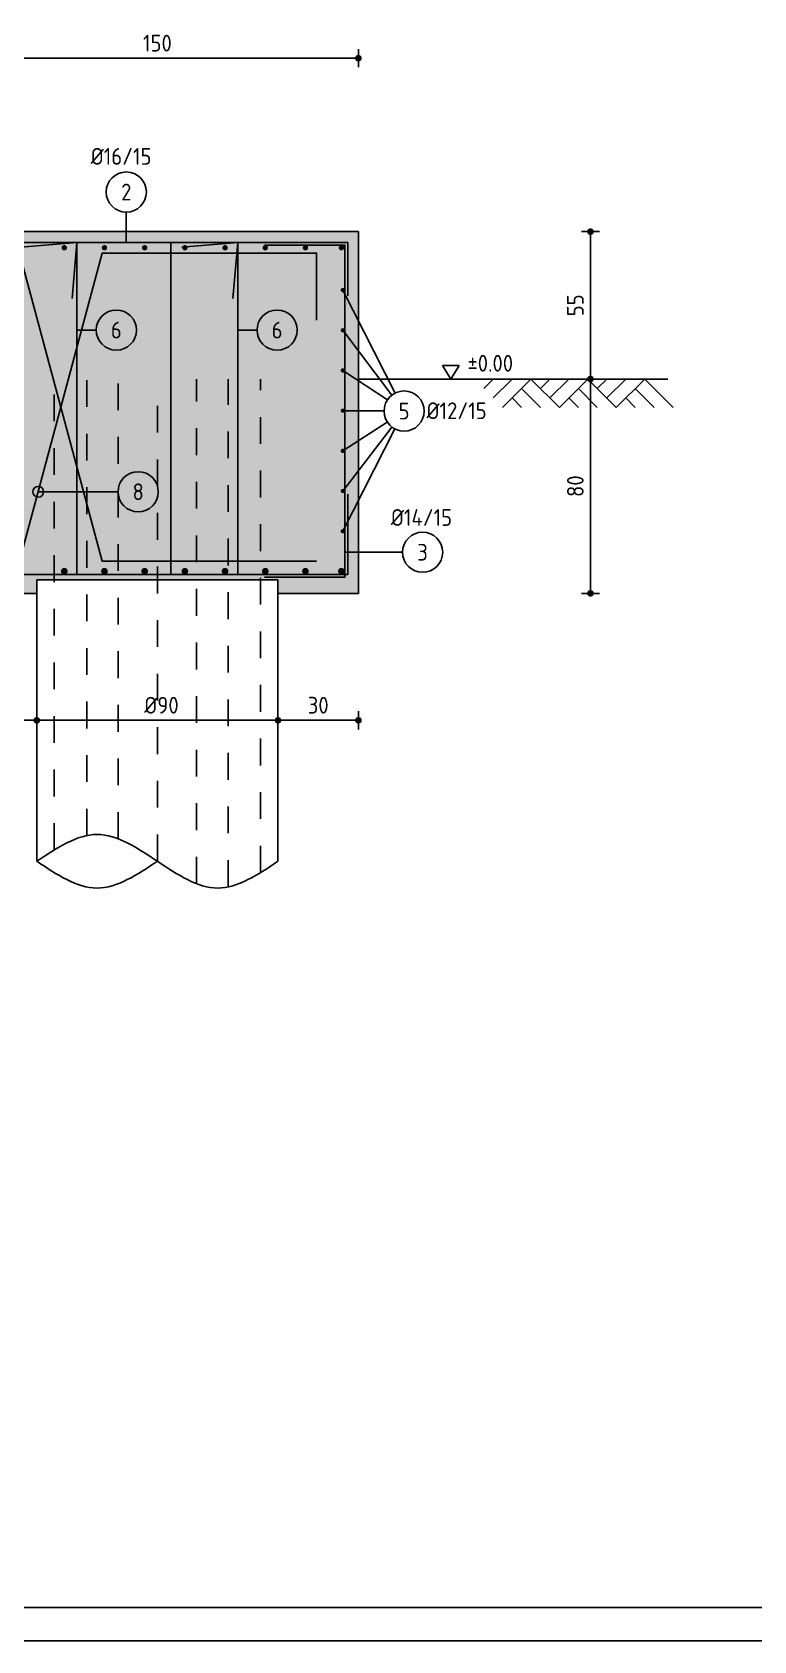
# Model space of a CAD drawing. Extents: x 0 to 30.1, y 0 to 14.9.
# Drawn here: x 13.09 to 15.78, y 0 to 6 of the extents above; entities that cross this region are included whole.
import ezdxf
from ezdxf.enums import TextEntityAlignment as Align

# ---------------------------------------------------------------- set-up
doc = ezdxf.new("R2010")
doc.units = 0
doc.header["$LTSCALE"] = 0.25
for name, pattern in [('AUSGEZOGEN', [1000.01, 1000, 0.01]), ('DOT', [0.175, 0.05, -0.125]), ('HIDDEN2', [0.187, 0.125, -0.062])]:
    doc.linetypes.add(name, pattern=pattern)
for name, color, linetype in [('BETON', 7, 'Continuous'), ('grau_mittel', 7, 'Continuous'), ('HILFE', 7, 'Continuous'), ('koten', 7, 'Continuous'), ('MASSE', 7, 'Continuous'), ('OBJEKT', 7, 'Continuous'), ('RAHMEN', 7, 'Continuous'), ('RND', 7, 'Continuous'), ('TEXT', 7, 'Continuous')]:
    doc.layers.add(name, color=color, linetype=linetype)
doc.layers.add('NOPLOT', color=7, linetype='Continuous', plot=False)
doc.styles.add('txt', font='isocp.shx')
doc.linetypes.add('ZICKZACK', pattern='A,0.0001,-0.2,[131,ltypeshp.shx,S=0.2,R=0,X=-0.2,Y=0],-0.4,[131,ltypeshp.shx,S=0.2,R=180,X=0.2,Y=0],-0.2', length=0.8001)
doc.dimstyles.new('DOT_I', dxfattribs={"dimscale": 0.25, "dimtxt": 0.25, "dimasz": 0.25, "dimexe": 0.1, "dimexo": 0.3, "dimgap": 0.1, "dimtad": 1, "dimdec": 3, "dimzin": 3, "dimtxsty": 'txt', "dimblk": 'DOT', "dimblk1": 'DOT', "dimblk2": 'DOT', "dimsah": 1, "dimcen": 0.1, "dimse1": 1, "dimse2": 1, "dimazin": 0, "dimtfac": 1, "dimtdec": 4, "dimtix": 1, "dimtmove": 2, "dimatfit": 3, "dimfxl": 0, "dimtvp": 1, "dimtolj": 1, "dimtzin": 0, "dimarcsym": 0})

# ---------------------------------------------------------------- blocks, each defined once
blk = doc.blocks.new('458733')
at = {"layer": 'OBJEKT', "color": 102, "linetype": 'AUSGEZOGEN'}
for p, q in [((1733.684, 1500.46), (1733.896, 1500.672)), ((1734.108, 1500.46), (1733.896, 1500.672)), ((1734.179, 1500.531), (1734.037, 1500.672)), ((1734.108, 1500.46), (1734.32, 1500.672)), ((1734.25, 1500.602), (1734.179, 1500.672)), ((1734.532, 1500.46), (1734.32, 1500.672)), ((1734.603, 1500.531), (1734.462, 1500.672)), ((1734.532, 1500.46), (1734.745, 1500.672)), ((1734.674, 1500.602), (1734.603, 1500.672)), ((1734.957, 1500.46), (1734.745, 1500.672)), ((1735.027, 1500.531), (1734.886, 1500.672)), ((1735.098, 1500.602), (1735.027, 1500.672)), ((1733.825, 1500.46), (1733.967, 1500.602)), ((1733.967, 1500.46), (1734.037, 1500.531)), ((1734.25, 1500.46), (1734.391, 1500.602)), ((1734.391, 1500.46), (1734.462, 1500.531)), ((1734.674, 1500.46), (1734.815, 1500.602)), ((1734.815, 1500.46), (1734.886, 1500.531))]:
    blk.add_line(p, q, dxfattribs=at)
blk = doc.blocks.new('okfd_u')
at = {"layer": 'koten'}
for p, q in [((0, 0), (-0.125, -0.202)), ((0.125, -0.202), (0, 0)), ((-0.125, -0.202), (0.125, -0.202))]:
    blk.add_line(p, q, dxfattribs=at)
at = {"layer": 'koten', "style": 'txt'}
blk.add_attdef('OKRD', (0.25, -0.35), '', height=0.25, dxfattribs=at)
blk = doc.blocks.new('DOT')
at = {"layer": 'MASSE', "color": 7, "linetype": 'Continuous'}
for p, q in [((0, 0), (-1, 0)), ((0, 0.54), (0, -0.54))]:
    blk.add_line(p, q, dxfattribs=at)
at = {"layer": 'MASSE', "color": 7, "linetype": 'Continuous', "const_width": 0.2}
blk.add_lwpolyline([(-0.1, 0, 1), (0.1, 0, 1)], format="xyb", close=True, dxfattribs=at)
blk = doc.blocks.new('*D61')
at = {"layer": 'DEFPOINTS', "color": 0, "linetype": 'AUSGEZOGEN', "ltscale": 0.1, "transparency": 16777216}
for p in [(15.172, 5.2599), (15.172, 5.2599), (15.172, 4.7099)]:
    blk.add_point(p, dxfattribs=at)
at = {"layer": 'MASSE', "color": 0, "linetype": 'AUSGEZOGEN', "lineweight": -2, "ltscale": 0.1, "transparency": 16777216}
blk.add_line((15.172, 4.7724), (15.172, 5.1974), dxfattribs=at)
at = {"layer": 'MASSE', "color": 0, "linetype": 'AUSGEZOGEN', "lineweight": -2, "ltscale": 0.1, "transparency": 16777216, "xscale": 0.0625, "yscale": 0.0625, "zscale": 0.0625}
for p, rotation in [((15.172, 5.2599), 90), ((15.172, 4.7099), 270)]:
    blk.add_blockref('DOT', p, dxfattribs=dict(at, rotation=rotation))
at = {"layer": 'MASSE', "color": 0, "linetype": 'AUSGEZOGEN', "ltscale": 0.1, "transparency": 16777216, "insert": (15.1158, 4.9849), "char_height": 0.0625, "attachment_point": 5, "rotation": 90, "style": 'txt'}
blk.add_mtext('\\A1;55', dxfattribs=at)
blk = doc.blocks.new('*D62')
at = {"layer": 'DEFPOINTS', "color": 0, "linetype": 'AUSGEZOGEN', "ltscale": 0.1, "transparency": 16777216}
for p in [(15.172, 4.7099), (15.172, 3.9099), (15.172, 3.9099)]:
    blk.add_point(p, dxfattribs=at)
at = {"layer": 'MASSE', "color": 0, "linetype": 'AUSGEZOGEN', "lineweight": -2, "ltscale": 0.1, "transparency": 16777216}
blk.add_line((15.172, 4.6474), (15.172, 3.9724), dxfattribs=at)
at = {"layer": 'MASSE', "color": 0, "linetype": 'AUSGEZOGEN', "lineweight": -2, "ltscale": 0.1, "transparency": 16777216, "xscale": 0.0625, "yscale": 0.0625, "zscale": 0.0625}
for p, rotation in [((15.172, 4.7099), 90), ((15.172, 3.9099), 270)]:
    blk.add_blockref('DOT', p, dxfattribs=dict(at, rotation=rotation))
at = {"layer": 'MASSE', "color": 0, "linetype": 'AUSGEZOGEN', "ltscale": 0.1, "transparency": 16777216, "insert": (15.1158, 4.3099), "char_height": 0.0625, "attachment_point": 5, "rotation": 90, "style": 'txt'}
blk.add_mtext('\\A1;80', dxfattribs=at)
blk = doc.blocks.new('*D65')
at = {"layer": 'DEFPOINTS', "color": 0, "linetype": 'AUSGEZOGEN', "transparency": 16777216}
for p in [(13.1062, 3.4359), (14.0062, 3.4359), (14.0062, 3.4359)]:
    blk.add_point(p, dxfattribs=at)
at = {"layer": 'MASSE', "color": 0, "linetype": 'AUSGEZOGEN', "lineweight": -2, "transparency": 16777216}
blk.add_line((13.1687, 3.4359), (13.9437, 3.4359), dxfattribs=at)
at = {"layer": 'MASSE', "color": 0, "linetype": 'AUSGEZOGEN', "lineweight": -2, "transparency": 16777216, "xscale": 0.0625, "yscale": 0.0625, "zscale": 0.0625, "rotation": 180}
blk.add_blockref('DOT', (13.1062, 3.4359), dxfattribs=at)
at = {"layer": 'MASSE', "color": 0, "linetype": 'AUSGEZOGEN', "lineweight": -2, "transparency": 16777216, "xscale": 0.0625, "yscale": 0.0625, "zscale": 0.0625}
blk.add_blockref('DOT', (14.0062, 3.4359), dxfattribs=at)
at = {"layer": 'MASSE', "color": 0, "linetype": 'AUSGEZOGEN', "transparency": 16777216, "insert": (13.5714, 3.4922), "char_height": 0.0625, "attachment_point": 5, "style": 'txt'}
blk.add_mtext('\\A1;%%C90', dxfattribs=at)
blk = doc.blocks.new('*D99')
at = {"layer": 'DEFPOINTS', "color": 0, "linetype": 'AUSGEZOGEN', "transparency": 16777216}
for p in [(12.8062, 5.9073), (14.3062, 5.9073), (14.3062, 5.9073)]:
    blk.add_point(p, dxfattribs=at)
at = {"layer": 'MASSE', "color": 0, "linetype": 'AUSGEZOGEN', "lineweight": -2, "transparency": 16777216}
blk.add_line((12.8687, 5.9073), (14.2437, 5.9073), dxfattribs=at)
at = {"layer": 'MASSE', "color": 0, "linetype": 'AUSGEZOGEN', "lineweight": -2, "transparency": 16777216, "xscale": 0.0625, "yscale": 0.0625, "zscale": 0.0625, "rotation": 180}
blk.add_blockref('DOT', (12.8062, 5.9073), dxfattribs=at)
at = {"layer": 'MASSE', "color": 0, "linetype": 'AUSGEZOGEN', "lineweight": -2, "transparency": 16777216, "xscale": 0.0625, "yscale": 0.0625, "zscale": 0.0625}
blk.add_blockref('DOT', (14.3062, 5.9073), dxfattribs=at)
at = {"layer": 'MASSE', "color": 0, "linetype": 'AUSGEZOGEN', "transparency": 16777216, "insert": (13.5562, 5.9635), "char_height": 0.0625, "attachment_point": 5, "style": 'txt'}
blk.add_mtext('\\A1;150', dxfattribs=at)
blk = doc.blocks.new('*D103')
at = {"layer": 'DEFPOINTS', "color": 0, "linetype": 'AUSGEZOGEN', "transparency": 16777216}
for p in [(10.9062, 3.4359), (10.9062, 3.4359), (13.1062, 3.4359)]:
    blk.add_point(p, dxfattribs=at)
at = {"layer": 'MASSE', "color": 0, "linetype": 'AUSGEZOGEN', "lineweight": -2, "transparency": 16777216}
blk.add_line((13.0437, 3.4359), (10.9687, 3.4359), dxfattribs=at)
at = {"layer": 'MASSE', "color": 0, "linetype": 'AUSGEZOGEN', "lineweight": -2, "transparency": 16777216, "xscale": 0.0625, "yscale": 0.0625, "zscale": 0.0625, "rotation": 180}
blk.add_blockref('DOT', (10.9062, 3.4359), dxfattribs=at)
at = {"layer": 'MASSE', "color": 0, "linetype": 'AUSGEZOGEN', "lineweight": -2, "transparency": 16777216, "xscale": 0.0625, "yscale": 0.0625, "zscale": 0.0625}
blk.add_blockref('DOT', (13.1062, 3.4359), dxfattribs=at)
at = {"layer": 'MASSE', "color": 0, "linetype": 'AUSGEZOGEN', "transparency": 16777216, "insert": (12.0062, 3.4922), "char_height": 0.0625, "attachment_point": 5, "style": 'txt'}
blk.add_mtext('\\A1;220', dxfattribs=at)
blk = doc.blocks.new('*D105')
at = {"layer": 'DEFPOINTS', "color": 0, "linetype": 'AUSGEZOGEN', "transparency": 16777216}
for p in [(14.0062, 3.4359), (14.0062, 3.4359), (14.3062, 3.4359)]:
    blk.add_point(p, dxfattribs=at)
at = {"layer": 'MASSE', "color": 0, "linetype": 'AUSGEZOGEN', "lineweight": -2, "transparency": 16777216}
blk.add_line((14.2437, 3.4359), (14.0687, 3.4359), dxfattribs=at)
at = {"layer": 'MASSE', "color": 0, "linetype": 'AUSGEZOGEN', "lineweight": -2, "transparency": 16777216, "xscale": 0.0625, "yscale": 0.0625, "zscale": 0.0625, "rotation": 180}
blk.add_blockref('DOT', (14.0062, 3.4359), dxfattribs=at)
at = {"layer": 'MASSE', "color": 0, "linetype": 'AUSGEZOGEN', "lineweight": -2, "transparency": 16777216, "xscale": 0.0625, "yscale": 0.0625, "zscale": 0.0625}
blk.add_blockref('DOT', (14.3062, 3.4359), dxfattribs=at)
at = {"layer": 'MASSE', "color": 0, "linetype": 'AUSGEZOGEN', "transparency": 16777216, "insert": (14.1562, 3.4922), "char_height": 0.0625, "attachment_point": 5, "style": 'txt'}
blk.add_mtext('\\A1;30', dxfattribs=at)
blk = doc.blocks.new('RND_HIN')
at = {"layer": 'RND', "color": 7, "linetype": 'Continuous'}
blk.add_circle((0, 0), 0.3, dxfattribs=at)
at = {"layer": 'RND', "color": 7, "linetype": 'Continuous', "style": 'txt'}
blk.add_attdef('POSI', text='', height=0.25, dxfattribs=at).set_placement((0, 0), align=Align.MIDDLE)
blk = doc.blocks.new('DINA1')
at = {"layer": 'RAHMEN', "color": 5}
blk.add_line((2, 0.5), (83.6, 0.5), dxfattribs=at)
at = {"layer": 'RAHMEN'}
blk.add_line((0, 0), (84.1, 0), dxfattribs=at)

msp = doc.modelspace()

# ---------------------------------------------------------------- hatches: boundary and pattern name
at = {"layer": 'grau_mittel'}
msp.add_hatch(color=61, dxfattribs=at).paths.add_polyline_path([(9.7062, 5.2599), (9.7062, 3.9099), (10.0062, 3.9099), (10.0062, 3.9599), (10.9062, 3.9599), (10.9062, 3.9099), (13.1062, 3.9099), (13.1062, 3.9599), (14.0062, 3.9599), (14.0062, 3.9099), (14.3062, 3.9099), (14.3062, 5.2599)])

# ---------------------------------------------------------------- linework, layer by layer
at = {"layer": 'BETON', "color": 6, "linetype": 'AUSGEZOGEN'}
for p, q in [((9.7062, 5.2599), (14.3062, 5.2599)), ((14.3062, 3.9099), (14.3062, 5.2599)), ((13.1062, 3.9099), (10.9062, 3.9099)), ((14.3062, 3.9099), (14.0062, 3.9099))]:
    msp.add_line(p, q, dxfattribs=at)
at = {"layer": 'BETON', "color": 6, "linetype": 'AUSGEZOGEN', "ltscale": 0.1}
for p, q in [((13.1062, 2.9099), (13.1062, 3.9099)), ((14.0062, 2.9099), (14.0062, 3.9099))]:
    msp.add_line(p, q, dxfattribs=at)
at = {"layer": 'BETON', "color": 6, "linetype": 'AUSGEZOGEN'}
msp.add_spline([(14.0062, 2.9099), (13.7812, 2.8099), (13.5562, 2.9099), (13.3312, 3.0099), (13.1062, 2.9099)], degree=3, dxfattribs=at)
msp.add_open_spline([(13.5562, 2.9099), (13.4812, 2.8599), (13.3312, 2.7599), (13.1812, 2.8599), (13.1062, 2.9099)], degree=3, dxfattribs=at)
at = {"layer": 'HILFE', "color": 102, "linetype": 'AUSGEZOGEN'}
msp.add_line((14.3062, 4.7099), (15.4612, 4.7099), dxfattribs=at)
at = {"layer": 'NOPLOT', "color": 191, "linetype": 'AUSGEZOGEN'}
for p, q in [((13.1062, 3.9099), (13.1062, 3.9599)), ((13.1062, 3.9599), (14.0062, 3.9599)), ((14.0062, 3.9599), (14.0062, 3.9099))]:
    msp.add_line(p, q, dxfattribs=at)
at = {"layer": 'OBJEKT', "color": 7, "linetype": 'ZICKZACK', "ltscale": 0.1}
for p, q in [((13.1062, 3.9599), (14.0062, 3.9599)), ((13.1062, 3.9099), (13.1062, 3.9599)), ((14.0062, 3.9099), (14.0062, 3.9599))]:
    msp.add_line(p, q, dxfattribs=at)
at = {"layer": 'RND', "color": 102, "linetype": 'AUSGEZOGEN'}
for p, q in [((13.4401, 5.3328), (13.4401, 5.2199)), ((14.4429, 4.6572), (14.2482, 5.0417)), ((13.328, 4.8924), (13.2562, 4.8924)), ((13.928, 4.8924), (13.8562, 4.8924)), ((14.4315, 4.65), (14.2482, 4.8917)), ((14.4143, 4.6317), (14.2482, 4.7417)), ((14.4018, 4.5907), (14.2482, 4.5917)), ((14.4139, 4.5494), (14.2482, 4.4417)), ((14.4312, 4.5307), (14.2482, 4.2917)), ((14.4427, 4.5235), (14.2482, 4.1417)), ((13.4095, 4.289), (13.1116, 4.289)), ((14.4708, 4.0633), (14.2562, 4.0633))]:
    msp.add_line(p, q, dxfattribs=at)
at = {"layer": 'RND', "color": 1, "linetype": 'AUSGEZOGEN'}
for points in [[(9.7462, 5.0199), (9.7462, 5.2199), (14.2662, 5.2199), (14.2662, 5.0199)], [(14.1503, 4.9299), (14.1503, 5.1799), (13.3503, 5.1799), (13.0422, 4.0299), (12.4422, 4.0299), (12.134, 5.1799), (10.934, 5.1799)], [(11.334, 4.0299), (12.134, 4.0299), (12.4422, 5.1799), (13.0422, 5.1799), (13.3503, 4.0299), (14.1503, 4.0299)], [(13.047, 5.2016), (13.2562, 5.2199), (13.2562, 3.9799), (13.0062, 3.9799), (13.0062, 5.2199), (13.2562, 5.2199), (13.2379, 5.0107)], [(13.647, 5.2016), (13.8562, 5.2199), (13.8562, 3.9799), (13.6062, 3.9799), (13.6062, 5.2199), (13.8562, 5.2199), (13.8379, 5.0107)], [(13.9562, 5.2099), (14.2562, 5.2099), (14.2562, 3.9699), (13.9562, 3.9699)], [(9.7462, 4.2799), (9.7462, 3.9799), (14.2662, 3.9799), (14.2662, 4.2799)]]:
    msp.add_lwpolyline(points, dxfattribs=at)
at = {"layer": 'RND', "color": 7, "linetype": 'AUSGEZOGEN'}
for points, const_width in [([(13.2037, 5.1999, 1), (13.2137, 5.1999, 1)], 0.01), ([(13.3537, 5.1999, 1), (13.3637, 5.1999, 1)], 0.01), ([(13.5037, 5.1999, 1), (13.5137, 5.1999, 1)], 0.01), ([(13.6537, 5.1999, 1), (13.6637, 5.1999, 1)], 0.01), ([(13.8037, 5.1999, 1), (13.8137, 5.1999, 1)], 0.01), ([(13.9537, 5.1999, 1), (13.9637, 5.1999, 1)], 0.01), ([(14.1037, 5.1999, 1), (14.1137, 5.1999, 1)], 0.01), ([(14.2378, 5.1999, 1), (14.2478, 5.1999, 1)], 0.01), ([(14.2522, 5.0417, -1), (14.2442, 5.0417, -1)], 0.008), ([(14.2522, 4.8917, -1), (14.2442, 4.8917, -1)], 0.008), ([(14.2522, 4.7417, -1), (14.2442, 4.7417, -1)], 0.008), ([(14.2522, 4.5917, -1), (14.2442, 4.5917, -1)], 0.008), ([(14.2522, 4.4417, -1), (14.2442, 4.4417, -1)], 0.008), ([(14.2522, 4.2917, -1), (14.2442, 4.2917, -1)], 0.008), ([(14.2522, 4.1417, -1), (14.2442, 4.1417, -1)], 0.008), ([(13.2024, 3.9924, 1), (13.2149, 3.9924, 1)], 0.0125), ([(13.3524, 3.9924, 1), (13.3649, 3.9924, 1)], 0.0125), ([(13.5024, 3.9924, 1), (13.5149, 3.9924, 1)], 0.0125), ([(13.6524, 3.9924, 1), (13.6649, 3.9924, 1)], 0.0125), ([(13.8024, 3.9924, 1), (13.8149, 3.9924, 1)], 0.0125), ([(13.9524, 3.9924, 1), (13.9649, 3.9924, 1)], 0.0125), ([(14.1024, 3.9924, 1), (14.1149, 3.9924, 1)], 0.0125), ([(14.2366, 3.9924, 1), (14.2491, 3.9924, 1)], 0.0125)]:
    msp.add_lwpolyline(points, format="xyb", close=True, dxfattribs=dict(at, const_width=const_width))
at = {"layer": 'RND', "color": 1, "linetype": 'HIDDEN2'}
for points in [[(13.1711, 2.952), (13.1711, 4.7099)], [(13.2924, 3.0057), (13.2924, 4.7099)], [(13.4102, 2.9935), (13.4102, 4.7099)], [(13.5562, 2.9099), (13.5562, 4.7099)], [(13.7022, 2.8262), (13.7022, 4.7099)], [(13.8199, 2.8141), (13.8199, 4.7099)], [(13.9412, 2.8678), (13.9412, 4.7099)]]:
    msp.add_lwpolyline(points, dxfattribs=at)
at = {"layer": 'RND', "color": 7, "linetype": 'AUSGEZOGEN'}
msp.add_circle((13.1116, 4.289), 0.02, dxfattribs=at)

# ---------------------------------------------------------------- block references
at = {"layer": 'koten', "color": 191, "linetype": 'AUSGEZOGEN'}
ref = msp.add_blockref('okfd_u', (14.6508, 4.7099), dxfattribs=dict(at, xscale=-0.25, yscale=0.25, zscale=0.25, rotation=180))
ref.add_attrib('OKRD', '%%p0.00', (14.7133, 4.7374), dxfattribs={"height": 0.0625, "style": 'txt'})
at = {"layer": 'OBJEKT', "color": 253, "linetype": 'DOT', "true_color": 0xa0a0a0, "xscale": -0.5, "yscale": 0.5, "zscale": 0.5}
msp.add_blockref('458733', (882.3227, -745.6263), dxfattribs=at)
at = {"layer": 'RAHMEN', "color": 7, "linetype": 'AUSGEZOGEN', "xscale": 0.25, "yscale": 0.25, "zscale": 0.25}
msp.add_blockref('DINA1', (0, 0), dxfattribs=at)
at = {"layer": 'RND', "color": 7, "linetype": 'AUSGEZOGEN', "xscale": 0.25, "yscale": 0.25, "zscale": 0.25}
for p, values in [((13.4401, 5.4078), {'POSI': '2'}), ((13.403, 4.8924), {'POSI': '6'}), ((14.003, 4.8924), {'POSI': '6'})]:
    msp.add_blockref('RND_HIN', p, dxfattribs=at).add_auto_attribs(values)
at = {"layer": 'RND', "color": 7, "linetype": 'AUSGEZOGEN'}
ref = msp.add_blockref('RND_HIN', (14.4768, 4.5903), dxfattribs=dict(at, xscale=-0.25, yscale=0.25, zscale=0.25))
ref.add_attrib('POSI', '5', dxfattribs={"color": 7, "linetype": 'Continuous', "height": 0.0625, "style": 'txt'}).set_placement((14.4768, 4.5903), align=Align.MIDDLE)
ref = msp.add_blockref('RND_HIN', (13.4845, 4.289), dxfattribs=dict(at, xscale=-0.25, yscale=0.25, zscale=0.25))
ref.add_attrib('POSI', '8', dxfattribs={"color": 7, "linetype": 'Continuous', "height": 0.0625, "style": 'txt'}).set_placement((13.4845, 4.289), align=Align.MIDDLE)
ref = msp.add_blockref('RND_HIN', (14.5458, 4.0633), dxfattribs=dict(at, xscale=-0.25, yscale=0.25, zscale=0.25))
ref.add_attrib('POSI', '3', dxfattribs={"color": 7, "linetype": 'Continuous', "height": 0.0625, "style": 'txt'}).set_placement((14.5458, 4.0633), align=Align.MIDDLE)

# ---------------------------------------------------------------- texts
at = {"layer": 'TEXT', "color": 7, "linetype": 'AUSGEZOGEN', "style": 'txt'}
for s, p in [('%%C16/15', (13.3074, 5.5097)), ('%%C12/15', (14.5604, 4.5601)), ('%%C14/15', (14.4275, 4.1617))]:
    msp.add_text(s, height=0.0625, dxfattribs=at).set_placement(p)

# ---------------------------------------------------------------- dimensions: what is measured, and where the dimension line sits
at = {"layer": 'MASSE', "color": 7, "linetype": 'AUSGEZOGEN'}
for base, p1, p2, picture, middle in [((14.3062, 5.9073), (12.8062, 5.9073), (14.3062, 5.9073), '*D99', (13.5562, 5.9635)), ((10.9062, 3.4359), (13.1062, 3.4359), (10.9062, 3.4359), '*D103', (12.0062, 3.4922)), ((14.0062, 3.4359), (14.3062, 3.4359), (14.0062, 3.4359), '*D105', (14.1562, 3.4922))]:
    dim = msp.add_linear_dim(base=base, p1=p1, p2=p2, dimstyle='DOT_I', override={"dimdec": 0, "dimlfac": 100}, dxfattribs=at)
    dim.commit()
    dim.dimension.update_dxf_attribs({"geometry": picture, "text_midpoint": middle})
at = {"layer": 'MASSE', "color": 7, "linetype": 'AUSGEZOGEN', "ltscale": 0.1}
for base, p2, picture, middle in [((15.172, 5.2599), (15.172, 5.2599), '*D61', (15.1158, 4.9849)), ((15.172, 3.9099), (15.172, 3.9099), '*D62', (15.1158, 4.3099))]:
    dim = msp.add_linear_dim(base=base, p1=(15.172, 4.7099), p2=p2, angle=90, dimstyle='DOT_I', override={"dimdec": 0, "dimlfac": 100}, dxfattribs=at)
    dim.commit()
    dim.dimension.update_dxf_attribs({"geometry": picture, "text_midpoint": middle})
at = {"layer": 'MASSE', "color": 7, "linetype": 'AUSGEZOGEN'}
dim = msp.add_linear_dim(base=(14.0062, 3.4359), p1=(13.1062, 3.4359), p2=(14.0062, 3.4359), text='%%C<>', dimstyle='DOT_I', override={"dimdec": 0, "dimlfac": 100}, dxfattribs=at)
dim.commit()
dim.dimension.update_dxf_attribs({"geometry": '*D65', "text_midpoint": (13.5714, 3.4922), "dimtype": 160})

doc.saveas('drawing.dxf')
